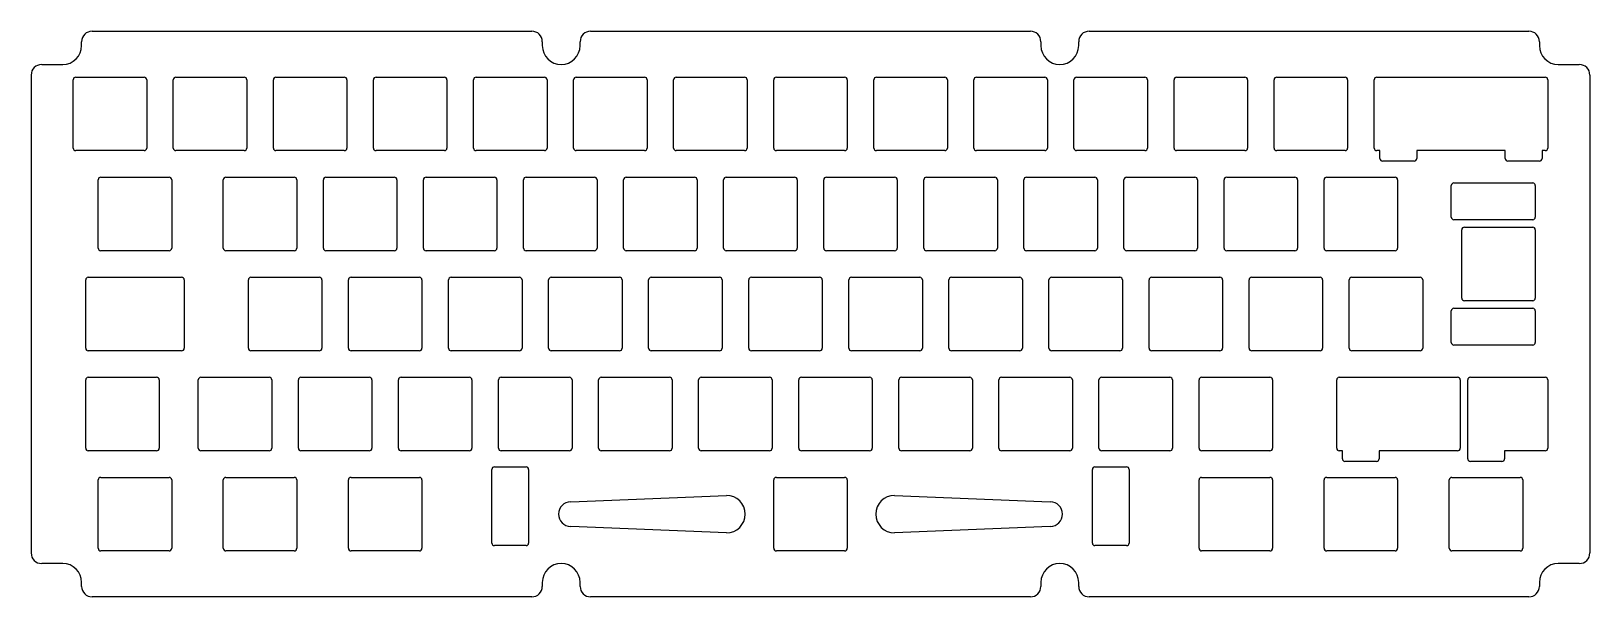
# Model space of a CAD drawing. Extents: x -181 to 115, y 126 to 234.
import ezdxf

# ---------------------------------------------------------------- set-up
doc = ezdxf.new("R2010")
doc.units = 0
doc.header["$MEASUREMENT"] = 0
doc.layers.get('0').update_dxf_attribs({"linetype": 'CONTINUOUS'})

msp = doc.modelspace()

# ---------------------------------------------------------------- linework, layer by layer
at = {"color": 0}
for p, q in [((-171.68, 231.38), (-171.68, 232.13)), ((-169.68, 234.13), (-85.98, 234.13)), ((-83.98, 232.13), (-83.98, 231.38)), ((-76.78, 231.38), (-76.78, 232.13)), ((-74.78, 234.13), (8.92, 234.13)), ((10.92, 232.13), (10.92, 231.38)), ((18.12, 231.38), (18.12, 232.13)), ((20.12, 234.13), (103.82, 234.13)), ((105.82, 232.13), (105.82, 231.38)), ((-181.28, 225.78), (-181.28, 134.78)), ((-179.28, 227.78), (-175.28, 227.78)), ((109.42, 227.78), (113.42, 227.78)), ((115.42, 225.78), (115.42, 134.78)), ((-173.28, 211.88), (-173.28, 224.88)), ((-172.78, 225.38), (-159.78, 225.38)), ((-159.28, 224.88), (-159.28, 211.88)), ((-154.23, 211.88), (-154.23, 224.88)), ((-153.73, 225.38), (-140.73, 225.38)), ((-140.23, 224.88), (-140.23, 211.88)), ((-135.18, 211.88), (-135.18, 224.88)), ((-134.68, 225.38), (-121.68, 225.38)), ((-121.18, 224.88), (-121.18, 211.88)), ((-116.13, 211.88), (-116.13, 224.88)), ((-115.63, 225.38), (-102.63, 225.38)), ((-102.13, 224.88), (-102.13, 211.88)), ((-97.08, 211.88), (-97.08, 224.88)), ((-96.58, 225.38), (-83.58, 225.38)), ((-83.08, 224.88), (-83.08, 211.88)), ((-78.03, 211.88), (-78.03, 224.88)), ((-77.53, 225.38), (-64.53, 225.38)), ((-64.03, 224.88), (-64.03, 211.88)), ((-58.98, 211.88), (-58.98, 224.88)), ((-58.48, 225.38), (-45.48, 225.38)), ((-44.98, 224.88), (-44.98, 211.88)), ((-39.93, 211.88), (-39.93, 224.88)), ((-39.43, 225.38), (-26.43, 225.38)), ((-25.93, 224.88), (-25.93, 211.88)), ((-20.88, 211.88), (-20.88, 224.88)), ((-20.38, 225.38), (-7.38, 225.38)), ((-6.88, 224.88), (-6.88, 211.88)), ((-1.83, 211.88), (-1.83, 224.88)), ((-1.33, 225.38), (11.67, 225.38)), ((12.17, 224.88), (12.17, 211.88)), ((17.22, 211.88), (17.22, 224.88)), ((17.72, 225.38), (30.72, 225.38)), ((31.22, 224.88), (31.22, 211.88)), ((36.27, 211.88), (36.27, 224.88)), ((36.77, 225.38), (49.77, 225.38)), ((50.27, 224.88), (50.27, 211.88)), ((55.32, 211.88), (55.32, 224.88)), ((55.82, 225.38), (68.82, 225.38)), ((69.32, 224.88), (69.32, 211.88)), ((74.37, 211.88), (74.37, 224.88)), ((74.87, 225.38), (106.92, 225.38)), ((107.42, 224.88), (107.42, 211.88)), ((-159.78, 211.38), (-172.78, 211.38)), ((-140.73, 211.38), (-153.73, 211.38)), ((-121.68, 211.38), (-134.68, 211.38)), ((-102.63, 211.38), (-115.63, 211.38)), ((-83.58, 211.38), (-96.58, 211.38)), ((-64.53, 211.38), (-77.53, 211.38)), ((-45.48, 211.38), (-58.48, 211.38)), ((-26.43, 211.38), (-39.43, 211.38)), ((-7.38, 211.38), (-20.38, 211.38)), ((11.67, 211.38), (-1.33, 211.38)), ((30.72, 211.38), (17.72, 211.38)), ((49.77, 211.38), (36.77, 211.38)), ((68.82, 211.38), (55.82, 211.38)), ((75.46, 211.38), (74.87, 211.38)), ((75.46, 209.88), (75.46, 211.38)), ((99.33, 211.38), (82.46, 211.38)), ((82.46, 211.38), (82.46, 209.88)), ((99.33, 209.88), (99.33, 211.38)), ((106.92, 211.38), (106.33, 211.38)), ((106.33, 211.38), (106.33, 209.88)), ((81.96, 209.38), (75.96, 209.38)), ((105.83, 209.38), (99.83, 209.38)), ((-168.52, 192.83), (-168.52, 205.83)), ((-168.02, 206.33), (-155.02, 206.33)), ((-154.52, 205.83), (-154.52, 192.83)), ((-144.71, 192.83), (-144.71, 205.83)), ((-144.21, 206.33), (-131.21, 206.33)), ((-130.71, 205.83), (-130.71, 192.83)), ((-125.66, 192.83), (-125.66, 205.83)), ((-125.16, 206.33), (-112.16, 206.33)), ((-111.66, 205.83), (-111.66, 192.83)), ((-106.61, 192.83), (-106.61, 205.83)), ((-106.11, 206.33), (-93.11, 206.33)), ((-92.61, 205.83), (-92.61, 192.83)), ((-87.56, 192.83), (-87.56, 205.83)), ((-87.06, 206.33), (-74.06, 206.33)), ((-73.56, 205.83), (-73.56, 192.83)), ((-68.51, 192.83), (-68.51, 205.83)), ((-68.01, 206.33), (-55.01, 206.33)), ((-54.51, 205.83), (-54.51, 192.83)), ((-49.46, 192.83), (-49.46, 205.83)), ((-48.96, 206.33), (-35.96, 206.33)), ((-35.46, 205.83), (-35.46, 192.83)), ((-30.41, 192.83), (-30.41, 205.83)), ((-29.91, 206.33), (-16.91, 206.33)), ((-16.41, 205.83), (-16.41, 192.83)), ((-11.36, 192.83), (-11.36, 205.83)), ((-10.86, 206.33), (2.14, 206.33)), ((2.64, 205.83), (2.64, 192.83)), ((7.69, 192.83), (7.69, 205.83)), ((8.19, 206.33), (21.19, 206.33)), ((21.69, 205.83), (21.69, 192.83)), ((26.74, 192.83), (26.74, 205.83)), ((27.24, 206.33), (40.24, 206.33)), ((40.74, 205.83), (40.74, 192.83)), ((45.79, 192.83), (45.79, 205.83)), ((46.29, 206.33), (59.29, 206.33)), ((59.79, 205.83), (59.79, 192.83)), ((64.84, 192.83), (64.84, 205.83)), ((65.34, 206.33), (78.34, 206.33)), ((78.84, 205.83), (78.84, 192.83)), ((89.04, 198.74), (89.04, 204.74)), ((89.54, 205.24), (104.54, 205.24)), ((105.04, 204.74), (105.04, 198.74)), ((104.54, 198.24), (89.54, 198.24)), ((91.04, 183.31), (91.04, 196.31)), ((91.54, 196.81), (104.54, 196.81)), ((105.04, 196.31), (105.04, 183.31)), ((-155.02, 192.33), (-168.02, 192.33)), ((-131.21, 192.33), (-144.21, 192.33)), ((-112.16, 192.33), (-125.16, 192.33)), ((-93.11, 192.33), (-106.11, 192.33)), ((-74.06, 192.33), (-87.06, 192.33)), ((-55.01, 192.33), (-68.01, 192.33)), ((-35.96, 192.33), (-48.96, 192.33)), ((-16.91, 192.33), (-29.91, 192.33)), ((2.14, 192.33), (-10.86, 192.33)), ((21.19, 192.33), (8.19, 192.33)), ((40.24, 192.33), (27.24, 192.33)), ((59.29, 192.33), (46.29, 192.33)), ((78.34, 192.33), (65.34, 192.33)), ((-170.4, 187.28), (-152.64, 187.28)), ((-139.44, 187.28), (-126.44, 187.28)), ((-120.39, 187.28), (-107.39, 187.28)), ((-101.34, 187.28), (-88.34, 187.28)), ((-82.29, 187.28), (-69.29, 187.28)), ((-63.24, 187.28), (-50.24, 187.28)), ((-44.19, 187.28), (-31.19, 187.28)), ((-25.14, 187.28), (-12.14, 187.28)), ((-6.09, 187.28), (6.91, 187.28)), ((12.96, 187.28), (25.96, 187.28)), ((32.01, 187.28), (45.01, 187.28)), ((51.06, 187.28), (64.06, 187.28)), ((70.11, 187.28), (83.11, 187.28)), ((-170.9, 173.78), (-170.9, 186.78)), ((-152.14, 186.78), (-152.14, 173.78)), ((-139.94, 173.78), (-139.94, 186.78)), ((-125.94, 186.78), (-125.94, 173.78)), ((-120.89, 173.78), (-120.89, 186.78)), ((-106.89, 186.78), (-106.89, 173.78)), ((-101.84, 173.78), (-101.84, 186.78)), ((-87.84, 186.78), (-87.84, 173.78)), ((-82.79, 173.78), (-82.79, 186.78)), ((-68.79, 186.78), (-68.79, 173.78)), ((-63.74, 173.78), (-63.74, 186.78)), ((-49.74, 186.78), (-49.74, 173.78)), ((-44.69, 173.78), (-44.69, 186.78)), ((-30.69, 186.78), (-30.69, 173.78)), ((-25.64, 173.78), (-25.64, 186.78)), ((-11.64, 186.78), (-11.64, 173.78)), ((-6.59, 173.78), (-6.59, 186.78)), ((7.41, 186.78), (7.41, 173.78)), ((12.46, 173.78), (12.46, 186.78)), ((26.46, 186.78), (26.46, 173.78)), ((31.51, 173.78), (31.51, 186.78)), ((45.51, 186.78), (45.51, 173.78)), ((50.56, 173.78), (50.56, 186.78)), ((64.56, 186.78), (64.56, 173.78)), ((69.61, 173.78), (69.61, 186.78)), ((83.61, 186.78), (83.61, 173.78)), ((89.54, 181.37), (104.54, 181.37)), ((104.54, 182.81), (91.54, 182.81)), ((89.04, 174.87), (89.04, 180.87)), ((105.04, 180.87), (105.04, 174.87)), ((-165.64, 173.28), (-170.4, 173.28)), ((-152.64, 173.28), (-165.64, 173.28)), ((-126.44, 173.28), (-139.44, 173.28)), ((-107.39, 173.28), (-120.39, 173.28)), ((-88.34, 173.28), (-101.34, 173.28)), ((-69.29, 173.28), (-82.29, 173.28)), ((-50.24, 173.28), (-63.24, 173.28)), ((-31.19, 173.28), (-44.19, 173.28)), ((-12.14, 173.28), (-25.14, 173.28)), ((6.91, 173.28), (-6.09, 173.28)), ((25.96, 173.28), (12.96, 173.28)), ((45.01, 173.28), (32.01, 173.28)), ((64.06, 173.28), (51.06, 173.28)), ((83.11, 173.28), (70.11, 173.28)), ((104.54, 174.37), (89.54, 174.37)), ((-170.9, 154.73), (-170.9, 167.73)), ((-170.4, 168.23), (-157.4, 168.23)), ((-156.9, 167.73), (-156.9, 154.73)), ((-149.47, 154.73), (-149.47, 167.73)), ((-148.97, 168.23), (-135.97, 168.23)), ((-135.47, 167.73), (-135.47, 154.73)), ((-130.42, 154.73), (-130.42, 167.73)), ((-129.92, 168.23), (-116.92, 168.23)), ((-116.42, 167.73), (-116.42, 154.73)), ((-111.37, 154.73), (-111.37, 167.73)), ((-110.87, 168.23), (-97.87, 168.23)), ((-97.37, 167.73), (-97.37, 154.73)), ((-92.32, 154.73), (-92.32, 167.73)), ((-91.82, 168.23), (-78.82, 168.23)), ((-78.32, 167.73), (-78.32, 154.73)), ((-73.27, 154.73), (-73.27, 167.73)), ((-72.77, 168.23), (-59.77, 168.23)), ((-59.27, 167.73), (-59.27, 154.73)), ((-54.22, 154.73), (-54.22, 167.73)), ((-53.72, 168.23), (-40.72, 168.23)), ((-40.22, 167.73), (-40.22, 154.73)), ((-35.17, 154.73), (-35.17, 167.73)), ((-34.67, 168.23), (-21.67, 168.23)), ((-21.17, 167.73), (-21.17, 154.73)), ((-16.12, 154.73), (-16.12, 167.73)), ((-15.62, 168.23), (-2.62, 168.23)), ((-2.12, 167.73), (-2.12, 154.73)), ((2.93, 154.73), (2.93, 167.73)), ((3.43, 168.23), (16.43, 168.23)), ((16.93, 167.73), (16.93, 154.73)), ((21.98, 154.73), (21.98, 167.73)), ((22.48, 168.23), (35.48, 168.23)), ((35.98, 167.73), (35.98, 154.73)), ((41.03, 154.73), (41.03, 167.73)), ((41.53, 168.23), (54.53, 168.23)), ((55.03, 167.73), (55.03, 154.73)), ((67.23, 154.73), (67.23, 167.73)), ((67.73, 168.23), (90.25, 168.23)), ((90.75, 167.73), (90.75, 154.73)), ((92.19, 152.73), (92.19, 167.73)), ((92.69, 168.23), (106.92, 168.23)), ((107.42, 167.73), (107.42, 154.73)), ((-157.4, 154.23), (-170.4, 154.23)), ((-135.97, 154.23), (-148.97, 154.23)), ((-116.92, 154.23), (-129.92, 154.23)), ((-97.87, 154.23), (-110.87, 154.23)), ((-78.82, 154.23), (-91.82, 154.23)), ((-59.77, 154.23), (-72.77, 154.23)), ((-40.72, 154.23), (-53.72, 154.23)), ((-21.67, 154.23), (-34.67, 154.23)), ((-2.62, 154.23), (-15.62, 154.23)), ((16.43, 154.23), (3.43, 154.23)), ((35.48, 154.23), (22.48, 154.23)), ((54.53, 154.23), (41.53, 154.23)), ((68.31, 154.23), (67.73, 154.23)), ((68.31, 152.73), (68.31, 154.23)), ((74.81, 152.23), (68.81, 152.23)), ((90.25, 154.23), (75.31, 154.23)), ((75.31, 154.23), (75.31, 152.73)), ((98.69, 152.23), (92.69, 152.23)), ((106.92, 154.23), (99.19, 154.23)), ((99.19, 154.23), (99.19, 152.73)), ((-168.52, 135.68), (-168.52, 148.68)), ((-168.02, 149.18), (-155.02, 149.18)), ((-154.52, 148.68), (-154.52, 135.68)), ((-144.71, 135.68), (-144.71, 148.68)), ((-144.21, 149.18), (-131.21, 149.18)), ((-130.71, 148.68), (-130.71, 135.68)), ((-120.89, 135.68), (-120.89, 148.68)), ((-120.39, 149.18), (-107.39, 149.18)), ((-106.89, 148.68), (-106.89, 135.68)), ((-93.58, 136.68), (-93.58, 150.68)), ((-93.08, 151.18), (-87.08, 151.18)), ((-86.58, 150.68), (-86.58, 136.68)), ((-39.93, 135.68), (-39.93, 148.68)), ((-39.43, 149.18), (-26.43, 149.18)), ((-25.93, 148.68), (-25.93, 135.68)), ((20.72, 136.68), (20.72, 150.68)), ((21.22, 151.18), (27.22, 151.18)), ((27.72, 150.68), (27.72, 136.68)), ((41.03, 135.68), (41.03, 148.68)), ((41.53, 149.18), (54.53, 149.18)), ((55.03, 148.68), (55.03, 135.68)), ((64.84, 135.68), (64.84, 148.68)), ((65.34, 149.18), (78.34, 149.18)), ((78.84, 148.68), (78.84, 135.68)), ((88.66, 135.68), (88.66, 148.68)), ((89.16, 149.18), (102.16, 149.18)), ((102.66, 148.68), (102.66, 135.68)), ((-78.58, 144.51), (-48.93, 145.75)), ((-16.93, 145.75), (12.72, 144.51)), ((-48.93, 138.61), (-78.58, 139.85)), ((12.72, 139.85), (-16.93, 138.61)), ((-155.02, 135.18), (-168.02, 135.18)), ((-131.21, 135.18), (-144.21, 135.18)), ((-107.39, 135.18), (-120.39, 135.18)), ((-87.08, 136.18), (-93.08, 136.18)), ((-26.43, 135.18), (-39.43, 135.18)), ((27.22, 136.18), (21.22, 136.18)), ((54.53, 135.18), (41.53, 135.18)), ((78.34, 135.18), (65.34, 135.18)), ((102.16, 135.18), (89.16, 135.18)), ((-175.28, 132.78), (-179.28, 132.78)), ((113.42, 132.78), (109.42, 132.78)), ((-171.68, 128.43), (-171.68, 129.18)), ((-83.98, 129.18), (-83.98, 128.43)), ((-76.78, 128.43), (-76.78, 129.18)), ((10.92, 129.18), (10.92, 128.43)), ((18.12, 128.43), (18.12, 129.18)), ((105.82, 129.18), (105.82, 128.43)), ((-85.98, 126.43), (-169.68, 126.43)), ((8.92, 126.43), (-74.78, 126.43)), ((103.82, 126.43), (20.12, 126.43))]:
    msp.add_line(p, q, dxfattribs=at)
for centre, radius, start, end in [((-169.68, 232.13), 2, 90, 180), ((-85.98, 232.13), 2, 0, 90), ((-74.78, 232.13), 2, 90, 180), ((8.92, 232.13), 2, 0, 90), ((20.12, 232.13), 2, 90, 180), ((103.82, 232.13), 2, 0, 90), ((-175.28, 231.38), 3.6, 270, 0), ((-80.38, 231.38), 3.6, 180, 270), ((-80.38, 231.38), 3.6, 270, 0), ((14.52, 231.38), 3.6, 180, 270), ((14.52, 231.38), 3.6, 270, 0), ((109.42, 231.38), 3.6, 180, 270), ((-179.28, 225.78), 2, 90, 180), ((113.42, 225.78), 2, 0, 90), ((-172.78, 224.88), 0.5, 90, 180), ((-159.78, 224.88), 0.5, 0, 90), ((-153.73, 224.88), 0.5, 90, 180), ((-140.73, 224.88), 0.5, 0, 90), ((-134.68, 224.88), 0.5, 90, 180), ((-121.68, 224.88), 0.5, 0, 90), ((-115.63, 224.88), 0.5, 90, 180), ((-102.63, 224.88), 0.5, 0, 90), ((-96.58, 224.88), 0.5, 90, 180), ((-83.58, 224.88), 0.5, 0, 90), ((-77.53, 224.88), 0.5, 90, 180), ((-64.53, 224.88), 0.5, 0, 90), ((-58.48, 224.88), 0.5, 90, 180), ((-45.48, 224.88), 0.5, 0, 90), ((-39.43, 224.88), 0.5, 90, 180), ((-26.43, 224.88), 0.5, 0, 90), ((-20.38, 224.88), 0.5, 90, 180), ((-7.38, 224.88), 0.5, 0, 90), ((-1.33, 224.88), 0.5, 90, 180), ((11.67, 224.88), 0.5, 0, 90), ((17.72, 224.88), 0.5, 90, 180), ((30.72, 224.88), 0.5, 0, 90), ((36.77, 224.88), 0.5, 90, 180), ((49.77, 224.88), 0.5, 0, 90), ((55.82, 224.88), 0.5, 90, 180), ((68.82, 224.88), 0.5, 0, 90), ((74.87, 224.88), 0.5, 90, 180), ((106.92, 224.88), 0.5, 0, 90), ((-172.78, 211.88), 0.5, 180, 270), ((-159.78, 211.88), 0.5, 270, 0), ((-153.73, 211.88), 0.5, 180, 270), ((-140.73, 211.88), 0.5, 270, 0), ((-134.68, 211.88), 0.5, 180, 270), ((-121.68, 211.88), 0.5, 270, 0), ((-115.63, 211.88), 0.5, 180, 270), ((-102.63, 211.88), 0.5, 270, 0), ((-96.58, 211.88), 0.5, 180, 270), ((-83.58, 211.88), 0.5, 270, 0), ((-77.53, 211.88), 0.5, 180, 270), ((-64.53, 211.88), 0.5, 270, 0), ((-58.48, 211.88), 0.5, 180, 270), ((-45.48, 211.88), 0.5, 270, 0), ((-39.43, 211.88), 0.5, 180, 270), ((-26.43, 211.88), 0.5, 270, 0), ((-20.38, 211.88), 0.5, 180, 270), ((-7.38, 211.88), 0.5, 270, 0), ((-1.33, 211.88), 0.5, 180, 270), ((11.67, 211.88), 0.5, 270, 0), ((17.72, 211.88), 0.5, 180, 270), ((30.72, 211.88), 0.5, 270, 0), ((36.77, 211.88), 0.5, 180, 270), ((49.77, 211.88), 0.5, 270, 0), ((55.82, 211.88), 0.5, 180, 270), ((68.82, 211.88), 0.5, 270, 0), ((74.87, 211.88), 0.5, 180, 270), ((106.92, 211.88), 0.5, 270, 0), ((75.96, 209.88), 0.5, 180, 270), ((81.96, 209.88), 0.5, 270, 0), ((99.83, 209.88), 0.5, 180, 270), ((105.83, 209.88), 0.5, 270, 0), ((-168.02, 205.83), 0.5, 90, 180), ((-155.02, 205.83), 0.5, 0, 90), ((-144.21, 205.83), 0.5, 90, 180), ((-131.21, 205.83), 0.5, 0, 90), ((-125.16, 205.83), 0.5, 90, 180), ((-112.16, 205.83), 0.5, 0, 90), ((-106.11, 205.83), 0.5, 90, 180), ((-93.11, 205.83), 0.5, 0, 90), ((-87.06, 205.83), 0.5, 90, 180), ((-74.06, 205.83), 0.5, 0, 90), ((-68.01, 205.83), 0.5, 90, 180), ((-55.01, 205.83), 0.5, 0, 90), ((-48.96, 205.83), 0.5, 90, 180), ((-35.96, 205.83), 0.5, 0, 90), ((-29.91, 205.83), 0.5, 90, 180), ((-16.91, 205.83), 0.5, 0, 90), ((-10.86, 205.83), 0.5, 90, 180), ((2.14, 205.83), 0.5, 0, 90), ((8.19, 205.83), 0.5, 90, 180), ((21.19, 205.83), 0.5, 0, 90), ((27.24, 205.83), 0.5, 90, 180), ((40.24, 205.83), 0.5, 0, 90), ((46.29, 205.83), 0.5, 90, 180), ((59.29, 205.83), 0.5, 0, 90), ((65.34, 205.83), 0.5, 90, 180), ((78.34, 205.83), 0.5, 0, 90), ((89.54, 204.74), 0.5, 90, 180), ((104.54, 204.74), 0.5, 0, 90), ((89.54, 198.74), 0.5, 180, 270), ((91.54, 196.31), 0.5, 90, 180), ((104.54, 198.74), 0.5, 270, 360), ((104.54, 196.31), 0.5, 0, 90), ((-168.02, 192.83), 0.5, 180, 270), ((-155.02, 192.83), 0.5, 270, 0), ((-144.21, 192.83), 0.5, 180, 270), ((-131.21, 192.83), 0.5, 270, 0), ((-125.16, 192.83), 0.5, 180, 270), ((-112.16, 192.83), 0.5, 270, 0), ((-106.11, 192.83), 0.5, 180, 270), ((-93.11, 192.83), 0.5, 270, 0), ((-87.06, 192.83), 0.5, 180, 270), ((-74.06, 192.83), 0.5, 270, 0), ((-68.01, 192.83), 0.5, 180, 270), ((-55.01, 192.83), 0.5, 270, 0), ((-48.96, 192.83), 0.5, 180, 270), ((-35.96, 192.83), 0.5, 270, 0), ((-29.91, 192.83), 0.5, 180, 270), ((-16.91, 192.83), 0.5, 270, 0), ((-10.86, 192.83), 0.5, 180, 270), ((2.14, 192.83), 0.5, 270, 0), ((8.19, 192.83), 0.5, 180, 270), ((21.19, 192.83), 0.5, 270, 0), ((27.24, 192.83), 0.5, 180, 270), ((40.24, 192.83), 0.5, 270, 0), ((46.29, 192.83), 0.5, 180, 270), ((59.29, 192.83), 0.5, 270, 0), ((65.34, 192.83), 0.5, 180, 270), ((78.34, 192.83), 0.5, 270, 0), ((-170.4, 186.78), 0.5, 90, 180), ((-152.64, 186.78), 0.5, 0, 90), ((-139.44, 186.78), 0.5, 90, 180), ((-126.44, 186.78), 0.5, 0, 90), ((-120.39, 186.78), 0.5, 90, 180), ((-107.39, 186.78), 0.5, 0, 90), ((-101.34, 186.78), 0.5, 90, 180), ((-88.34, 186.78), 0.5, 0, 90), ((-82.29, 186.78), 0.5, 90, 180), ((-69.29, 186.78), 0.5, 0, 90), ((-63.24, 186.78), 0.5, 90, 180), ((-50.24, 186.78), 0.5, 0, 90), ((-44.19, 186.78), 0.5, 90, 180), ((-31.19, 186.78), 0.5, 0, 90), ((-25.14, 186.78), 0.5, 90, 180), ((-12.14, 186.78), 0.5, 0, 90), ((-6.09, 186.78), 0.5, 90, 180), ((6.91, 186.78), 0.5, 0, 90), ((12.96, 186.78), 0.5, 90, 180), ((25.96, 186.78), 0.5, 0, 90), ((32.01, 186.78), 0.5, 90, 180), ((45.01, 186.78), 0.5, 0, 90), ((51.06, 186.78), 0.5, 90, 180), ((64.06, 186.78), 0.5, 0, 90), ((70.11, 186.78), 0.5, 90, 180), ((83.11, 186.78), 0.5, 0, 90), ((89.54, 180.87), 0.5, 90, 180), ((91.54, 183.31), 0.5, 180, 270), ((104.54, 183.31), 0.5, 270, 0), ((104.54, 180.87), 0.5, 0, 90), ((-170.4, 173.78), 0.5, 180, 269.9924), ((-152.64, 173.78), 0.5, 270, 0), ((-139.44, 173.78), 0.5, 180, 270), ((-126.44, 173.78), 0.5, 270, 0), ((-120.39, 173.78), 0.5, 180, 270), ((-107.39, 173.78), 0.5, 270, 0), ((-101.34, 173.78), 0.5, 180, 270), ((-88.34, 173.78), 0.5, 270, 0), ((-82.29, 173.78), 0.5, 180, 270), ((-69.29, 173.78), 0.5, 270, 0), ((-63.24, 173.78), 0.5, 180, 270), ((-50.24, 173.78), 0.5, 270, 0), ((-44.19, 173.78), 0.5, 180, 270), ((-31.19, 173.78), 0.5, 270, 0), ((-25.14, 173.78), 0.5, 180, 270), ((-12.14, 173.78), 0.5, 270, 0), ((-6.09, 173.78), 0.5, 180, 270), ((6.91, 173.78), 0.5, 270, 0), ((12.96, 173.78), 0.5, 180, 270), ((25.96, 173.78), 0.5, 270, 0), ((32.01, 173.78), 0.5, 180, 270), ((45.01, 173.78), 0.5, 270, 0), ((51.06, 173.78), 0.5, 180, 270), ((64.06, 173.78), 0.5, 270, 0), ((70.11, 173.78), 0.5, 180, 270), ((83.11, 173.78), 0.5, 270, 0), ((89.54, 174.87), 0.5, 180, 270), ((104.54, 174.87), 0.5, 270, 0), ((-170.4, 167.73), 0.5, 90, 180), ((-157.4, 167.73), 0.5, 0, 90), ((-148.97, 167.73), 0.5, 90, 180), ((-135.97, 167.73), 0.5, 0, 90), ((-129.92, 167.73), 0.5, 90, 180), ((-116.92, 167.73), 0.5, 0, 90), ((-110.87, 167.73), 0.5, 90, 180), ((-97.87, 167.73), 0.5, 0, 90), ((-91.82, 167.73), 0.5, 90, 180), ((-78.82, 167.73), 0.5, 0, 90), ((-72.77, 167.73), 0.5, 90, 180), ((-59.77, 167.73), 0.5, 0, 90), ((-53.72, 167.73), 0.5, 90, 180), ((-40.72, 167.73), 0.5, 0, 90), ((-34.67, 167.73), 0.5, 90, 180), ((-21.67, 167.73), 0.5, 0, 90), ((-15.62, 167.73), 0.5, 90, 180), ((-2.62, 167.73), 0.5, 0, 90), ((3.43, 167.73), 0.5, 90, 180), ((16.43, 167.73), 0.5, 0, 90), ((22.48, 167.73), 0.5, 90, 180), ((35.48, 167.73), 0.5, 0, 90), ((41.53, 167.73), 0.5, 90, 180), ((54.53, 167.73), 0.5, 0, 90), ((67.73, 167.73), 0.5, 90, 180), ((90.25, 167.73), 0.5, 0, 90), ((92.69, 167.73), 0.5, 90, 180), ((106.92, 167.73), 0.5, 0, 90), ((-170.4, 154.73), 0.5, 180, 270), ((-157.4, 154.73), 0.5, 270, 0), ((-148.97, 154.73), 0.5, 180, 270), ((-135.97, 154.73), 0.5, 270, 0), ((-129.92, 154.73), 0.5, 180, 270), ((-116.92, 154.73), 0.5, 270, 0), ((-110.87, 154.73), 0.5, 180, 270), ((-97.87, 154.73), 0.5, 270, 0), ((-91.82, 154.73), 0.5, 180, 270), ((-78.82, 154.73), 0.5, 270, 0), ((-72.77, 154.73), 0.5, 180, 270), ((-59.77, 154.73), 0.5, 270, 0), ((-53.72, 154.73), 0.5, 180, 270), ((-40.72, 154.73), 0.5, 270, 0), ((-34.67, 154.73), 0.5, 180, 270), ((-21.67, 154.73), 0.5, 270, 0), ((-15.62, 154.73), 0.5, 180, 270), ((-2.62, 154.73), 0.5, 270, 0), ((3.43, 154.73), 0.5, 180, 270), ((16.43, 154.73), 0.5, 270, 0), ((22.48, 154.73), 0.5, 180, 270), ((35.48, 154.73), 0.5, 270, 0), ((41.53, 154.73), 0.5, 180, 270), ((54.53, 154.73), 0.5, 270, 0), ((67.73, 154.73), 0.5, 180, 270), ((90.25, 154.73), 0.5, 270, 0), ((106.92, 154.73), 0.5, 270, 0), ((68.81, 152.73), 0.5, 180, 270), ((74.81, 152.73), 0.5, 270, 0), ((92.69, 152.73), 0.5, 180, 270), ((98.69, 152.73), 0.5, 270, 0), ((-168.02, 148.68), 0.5, 90, 180), ((-155.02, 148.68), 0.5, 0, 90), ((-144.21, 148.68), 0.5, 90, 180), ((-131.21, 148.68), 0.5, 0, 90), ((-120.39, 148.68), 0.5, 90, 180), ((-107.39, 148.68), 0.5, 0, 90), ((-93.08, 150.68), 0.5, 90, 180), ((-87.08, 150.68), 0.5, 0, 90), ((-39.43, 148.68), 0.5, 90, 180), ((-26.43, 148.68), 0.5, 0, 90), ((21.22, 150.68), 0.5, 90, 180), ((27.22, 150.68), 0.5, 0, 90), ((41.53, 148.68), 0.5, 90, 180), ((54.53, 148.68), 0.5, 0, 90), ((65.34, 148.68), 0.5, 90, 180), ((78.34, 148.68), 0.5, 0, 90), ((89.16, 148.68), 0.5, 90, 180), ((102.16, 148.68), 0.5, 0, 90), ((-48.93, 142.18), 3.57, 270, 90), ((-16.93, 142.18), 3.57, 90, 270), ((-78.58, 142.18), 2.33, 90, 270), ((12.72, 142.18), 2.33, 270, 90), ((-93.08, 136.68), 0.5, 180, 270), ((-87.08, 136.68), 0.5, 270, 0), ((21.22, 136.68), 0.5, 180, 270), ((27.22, 136.68), 0.5, 270, 0), ((-179.28, 134.78), 2, 180, 270), ((-168.02, 135.68), 0.5, 180, 270), ((-155.02, 135.68), 0.5, 270, 0), ((-144.21, 135.68), 0.5, 180, 270), ((-131.21, 135.68), 0.5, 270, 0), ((-120.39, 135.68), 0.5, 180, 270), ((-107.39, 135.68), 0.5, 270, 0), ((-39.43, 135.68), 0.5, 180, 270), ((-26.43, 135.68), 0.5, 270, 0), ((41.53, 135.68), 0.5, 180, 270), ((54.53, 135.68), 0.5, 270, 0), ((65.34, 135.68), 0.5, 180, 270), ((78.34, 135.68), 0.5, 270, 0), ((89.16, 135.68), 0.5, 180, 270), ((102.16, 135.68), 0.5, 270, 0), ((113.42, 134.78), 2, 270, 0), ((-175.28, 129.18), 3.6, 0, 90), ((-80.38, 129.18), 3.6, 0, 180), ((14.52, 129.18), 3.6, 0, 180), ((109.42, 129.18), 3.6, 90, 180), ((-169.68, 128.43), 2, 180, 270), ((-85.98, 128.43), 2, 270, 0), ((-74.78, 128.43), 2, 180, 270), ((8.92, 128.43), 2, 270, 0), ((20.12, 128.43), 2, 180, 270), ((103.82, 128.43), 2, 270, 0)]:
    msp.add_arc(centre, radius, start, end, dxfattribs=at)

doc.saveas('drawing.dxf')
